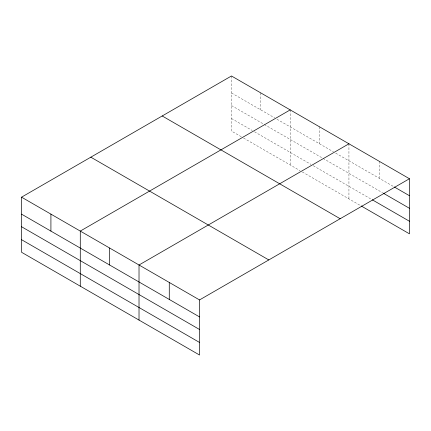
<?xml version="1.0" encoding="UTF-8"?>
<svg xmlns="http://www.w3.org/2000/svg" width="431" height="431" viewBox="0 0 431 431"><rect width="100%" height="100%" fill="white"/><g stroke="black" fill="none" stroke-linecap="round" stroke-linejoin="round"><path stroke-width="0.32" stroke-dasharray="2.15 1.62" d="M241.258 136.724L231.469 131.072L231.469 75.98M231.469 92.961L274.655 117.895M276.955 119.225L333.389 151.804M335.69 153.134L393.74 186.645M231.469 105.536L263.713 124.155M264.289 124.484L322.447 158.064M323.024 158.398L382.685 192.84M231.469 118.493L252.2 130.464M254.5 131.789L310.934 164.373M313.235 165.703L371.63 199.413M243.558 138.049L299.992 170.633M302.293 171.964L360.575 205.609M379.194 161.264L379.194 178.251M348.938 143.798L348.938 198.89M319.57 126.843L319.57 143.825M290.203 109.889L290.203 164.981M260.836 92.934L260.836 109.916"/><path stroke-width="0.65" d="M21.55 197.172L199.531 299.928L199.531 355.02L21.55 252.264L21.55 197.172L231.469 75.98L409.45 178.736L409.45 233.828L361.156 205.943M290.203 109.889L80.285 231.081L80.285 286.173M348.938 143.798L139.019 264.995L139.019 320.082M199.531 299.928L409.45 178.736M394.322 186.984L409.45 195.717M383.267 193.174L409.45 208.292M372.212 199.752L409.45 221.248M162.196 115.971L340.178 218.727M90.822 157.18L268.804 259.936M21.55 214.153L199.531 316.914M21.55 226.733L199.531 329.489M21.55 239.69L199.531 342.446M169.275 282.461L169.275 299.443M109.652 248.035L109.652 265.022M50.917 214.126L50.917 231.108"/></g></svg>
